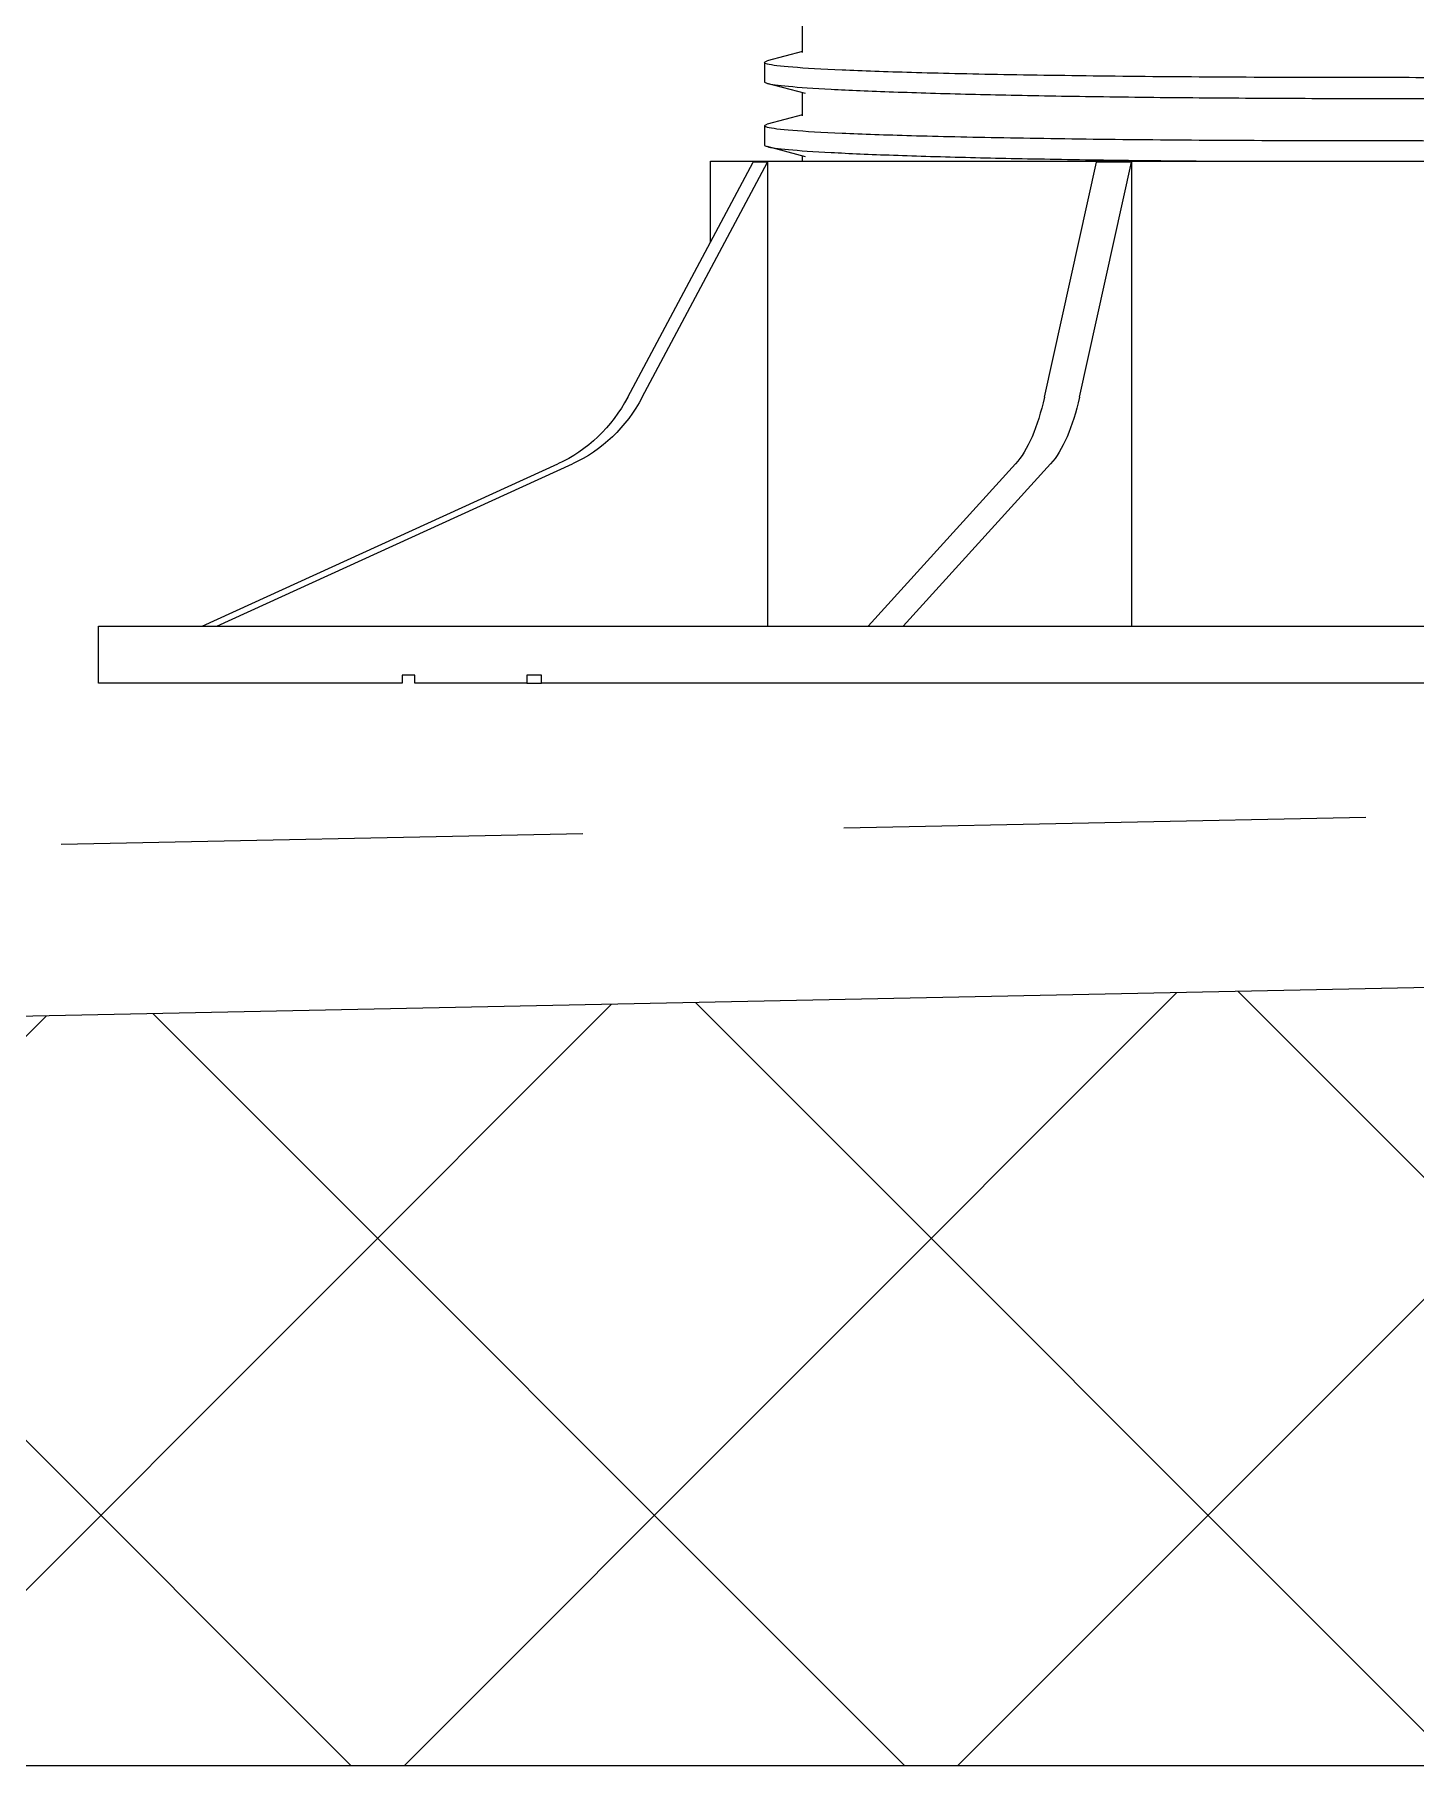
# Model space of a CAD drawing. Header units: inches. Extents: x -2661 to 42767, y -1222 to 9099.
# Drawn here: x 2348.025 to 2351.994, y 1432.855 to 1437.828 of the extents above; entities that cross this region are included whole.
import ezdxf

# ---------------------------------------------------------------- set-up
doc = ezdxf.new("R2010")
doc.units = ezdxf.units.IN
doc.header["$LTSCALE"] = 12
doc.header["$MEASUREMENT"] = 0
doc.linetypes.add('HIDDEN', pattern=[0.375, 0.25, -0.125])
doc.linetypes.add('HIDDEN2', pattern=[0.1875, 0.125, -0.0625])
doc.layers.get('0').update_dxf_attribs({"linetype": 'CONTINUOUS'})
doc.layers.add('S-ARCH', color=1, linetype='CONTINUOUS')
doc.layers.add('S-MEMBRANE', color=6, linetype='HIDDEN')
doc.layers.add('S-HATCH1', color=1, linetype='CONTINUOUS', transparency=0.5)

# ---------------------------------------------------------------- blocks, each defined once
blk = doc.blocks.new('*U479')
at = {"extrusion": (0, 1, 0)}
for p, q in [((1.6136, 1.8122), (1.6136, 1.9123)), ((1.6136, 1.8145), (1.7144, 1.7876)), ((1.7227, 1.7831), (1.7227, 1.7278)), ((1.6047, 1.694), (1.7144, 1.7234)), ((1.6136, 1.6303), (1.6136, 1.6964)), ((1.6136, 1.6327), (1.7144, 1.6057)), ((1.7227, 1.6013), (1.7227, 1.546)), ((1.6047, 1.5122), (1.7144, 1.5415)), ((1.6136, 1.5), (1.6136, 1.5146))]:
    blk.add_line(p, q, dxfattribs=at)
at = {"extrusion": (0, 1, 2e-16)}
for p, q in [((1.8773, 1.5), (-1.8773, 1.5)), ((0.8173, 0.8216), (0.668, 1.4972)), ((0.668, 1.4972), (0.7184, 1.4972)), ((0.668, 1.4972), (0.668, 0.1636)), ((0.7184, 1.4972), (0.7688, 1.4972)), ((0.9181, 0.8216), (0.7688, 1.4972)), ((2.0739, 0.8216), (1.7135, 1.4972)), ((1.7135, 1.4972), (1.7344, 1.4972)), ((1.7135, 1.4972), (1.7135, 0.1636)), ((1.7344, 1.4972), (1.7552, 1.4972)), ((2.1156, 0.8216), (1.7552, 1.4972)), ((1.8773, 1.2684), (1.8773, 1.5)), ((1.3238, 0.1636), (0.9004, 0.63)), ((1.4246, 0.1636), (1.0011, 0.63)), ((3.2967, 0.1636), (2.2744, 0.63)), ((3.3384, 0.1636), (2.3162, 0.63)), ((3.6364, 0.1636), (-3.6364, 0.1636)), ((3.6364, 0), (3.6364, 0.1636)), ((-2.3634, 0), (2.3634, 0)), ((2.3634, 0.0227), (2.4052, 0.0227)), ((2.3634, 0), (2.3634, 0.0227)), ((2.4052, 0), (2.3634, 0)), ((2.4052, 0.0227), (2.4052, 0)), ((2.4052, 0), (2.7273, 0)), ((2.7273, 0.0227), (2.7636, 0.0227)), ((2.7273, 0), (2.7273, 0.0227)), ((2.7636, 0.0227), (2.7636, 0)), ((2.7636, 0), (3.6364, 0))]:
    blk.add_line(p, q, dxfattribs=at)
for centre, ratio in [((0.9679, 1.0489), 0.382683), ((1.0687, 1.0489), 0.382683), ((2.4375, 1.0489), 0.92388), ((2.4793, 1.0489), 0.92388)]:
    blk.add_ellipse(centre, major_axis=(0, -0.4545), ratio=ratio, start_param=5.235988, end_param=5.884287)
for points, knots in [([(0, 1.7399), (0.1183, 1.7399), (0.2402, 1.7402), (0.4814, 1.7414), (0.6007, 1.7424), (0.8278, 1.7449), (0.9357, 1.7464), (1.133, 1.75), (1.2223, 1.7521), (1.3737, 1.7564), (1.4414, 1.7588), (1.5572, 1.7639), (1.6052, 1.7667), (1.6775, 1.7724), (1.7018, 1.7755), (1.7257, 1.7815), (1.7254, 1.7846), (1.7144, 1.7876)], [0, 0, 0, 0, 0.390264, 0.390264, 0.780528, 0.780528, 1.170792, 1.170792, 1.561056, 1.561056, 1.931903, 1.931903, 2.302749, 2.302749, 2.673596, 2.673596, 3.044442, 3.044442, 3.044442, 3.044442]), ([(-1.7227, 1.6922), (-1.7227, 1.6937), (-1.7198, 1.6952), (-1.7041, 1.6994), (-1.684, 1.7022), (-1.6226, 1.7079), (-1.5813, 1.7107), (-1.4797, 1.7161), (-1.4192, 1.7187), (-1.2838, 1.7235), (-1.2088, 1.7257), (-1.0562, 1.7295), (-0.9738, 1.7312), (-0.7965, 1.7343), (-0.7016, 1.7356), (-0.5052, 1.7377), (-0.4035, 1.7386), (-0.2, 1.7396), (-0.0982, 1.7399), (0, 1.7399)], [-2.853306, -2.853306, -2.853306, -2.853306, -2.669036, -2.669036, -2.32573, -2.32573, -1.982424, -1.982424, -1.639118, -1.639118, -1.295812, -1.295812, -0.971859, -0.971859, -0.647906, -0.647906, -0.323953, -0.323953, 0, 0, 0, 0]), ([(1.7227, 1.7278), (1.7227, 1.7263), (1.7198, 1.7248), (1.7041, 1.7206), (1.684, 1.7178), (1.6226, 1.7121), (1.5813, 1.7093), (1.4797, 1.7039), (1.4192, 1.7013), (1.2838, 1.6965), (1.2088, 1.6943), (1.0562, 1.6905), (0.9738, 1.6888), (0.7965, 1.6857), (0.7016, 1.6844), (0.5052, 1.6823), (0.4035, 1.6815), (0.2, 1.6804), (0.0982, 1.6801), (0, 1.6801)], [-2.853306, -2.853306, -2.853306, -2.853306, -2.669036, -2.669036, -2.32573, -2.32573, -1.982424, -1.982424, -1.639118, -1.639118, -1.295812, -1.295812, -0.971859, -0.971859, -0.647906, -0.647906, -0.323953, -0.323953, 0, 0, 0, 0]), ([(0, 1.6801), (-0.1183, 1.6801), (-0.2402, 1.6798), (-0.4814, 1.6786), (-0.6007, 1.6777), (-0.8278, 1.6752), (-0.9357, 1.6736), (-1.133, 1.67), (-1.2223, 1.6679), (-1.3737, 1.6636), (-1.4414, 1.6613), (-1.5572, 1.6561), (-1.6052, 1.6534), (-1.6775, 1.6476), (-1.7018, 1.6446), (-1.7257, 1.6385), (-1.7254, 1.6354), (-1.7144, 1.6324)], [0, 0, 0, 0, 0.390264, 0.390264, 0.780528, 0.780528, 1.170792, 1.170792, 1.561056, 1.561056, 1.931903, 1.931903, 2.302749, 2.302749, 2.673596, 2.673596, 3.044442, 3.044442, 3.044442, 3.044442]), ([(0, 1.558), (0.1183, 1.558), (0.2402, 1.5583), (0.4814, 1.5596), (0.6007, 1.5605), (0.8278, 1.563), (0.9357, 1.5646), (1.133, 1.5682), (1.2223, 1.5703), (1.3737, 1.5746), (1.4414, 1.5769), (1.5572, 1.5821), (1.6052, 1.5848), (1.6775, 1.5906), (1.7018, 1.5936), (1.7257, 1.5997), (1.7254, 1.6028), (1.7144, 1.6057)], [0, 0, 0, 0, 0.390264, 0.390264, 0.780528, 0.780528, 1.170792, 1.170792, 1.561056, 1.561056, 1.931903, 1.931903, 2.302749, 2.302749, 2.673596, 2.673596, 3.044442, 3.044442, 3.044442, 3.044442]), ([(-1.7227, 1.5104), (-1.7227, 1.5119), (-1.7198, 1.5134), (-1.7041, 1.5176), (-1.684, 1.5204), (-1.6226, 1.5261), (-1.5813, 1.5289), (-1.4797, 1.5343), (-1.4192, 1.5369), (-1.2838, 1.5417), (-1.2088, 1.5439), (-1.0562, 1.5477), (-0.9738, 1.5494), (-0.7965, 1.5525), (-0.7016, 1.5538), (-0.5052, 1.5559), (-0.4035, 1.5567), (-0.2, 1.5578), (-0.0982, 1.558), (0, 1.558)], [-2.853306, -2.853306, -2.853306, -2.853306, -2.669036, -2.669036, -2.32573, -2.32573, -1.982424, -1.982424, -1.639118, -1.639118, -1.295812, -1.295812, -0.971859, -0.971859, -0.647906, -0.647906, -0.323953, -0.323953, 0, 0, 0, 0]), ([(1.7227, 1.546), (1.7227, 1.5445), (1.7198, 1.543), (1.7041, 1.5388), (1.684, 1.536), (1.6226, 1.5303), (1.5813, 1.5275), (1.4797, 1.5221), (1.4192, 1.5195), (1.2838, 1.5147), (1.2088, 1.5125), (1.0562, 1.5087), (0.9738, 1.507), (0.7965, 1.5039), (0.7016, 1.5026), (0.5499, 1.5009), (0.4955, 1.5004), (0.4405, 1.5)], [-2.853306, -2.853306, -2.853306, -2.853306, -2.669036, -2.669036, -2.32573, -2.32573, -1.982424, -1.982424, -1.639118, -1.639118, -1.295812, -1.295812, -0.971859, -0.971859, -0.647906, -0.647906, -0.471645, -0.471645, -0.471645, -0.471645])]:
    blk.add_open_spline(points, degree=3, knots=knots)
blk = doc.blocks.new('ARCH_Roof Deck_TILE 1')
at = {"layer": 'S-HATCH1'}
h = blk.add_hatch(dxfattribs=at)
h.set_pattern_fill('ANSI37', color=252, scale=9, style=0)
h.set_pattern_definition([(45, (-69.2946, -45.2521), (-0.795495, 0.795495), []), (135, (-69.2946, -45.2521), (-0.795495, -0.795495), [])])
h.paths.add_polyline_path([(-36, 2.0004), (-36, 0), (0, 0), (0, 2.7389)])
at = {"layer": 'S-ARCH', "color": 252}
blk.add_lwpolyline([(-36, 2.0004), (-36, 0), (0, 0), (0, 2.7389)], close=True, dxfattribs=at)
at = {"layer": 'S-MEMBRANE', "linetype": 'HIDDEN2'}
blk.add_line((0, 3.239), (-36, 2.489), dxfattribs=at)
at = {"layer": 'S-ARCH', "xscale": -1}
blk.add_blockref('*U479', (-24.75, 3.1089), dxfattribs=at)

msp = doc.modelspace()

# ---------------------------------------------------------------- block references
at = {"layer": 'S-ARCH'}
msp.add_blockref('ARCH_Roof Deck_TILE 1', (2376.59544, 1432.85523), dxfattribs=at)

doc.saveas('drawing.dxf')
